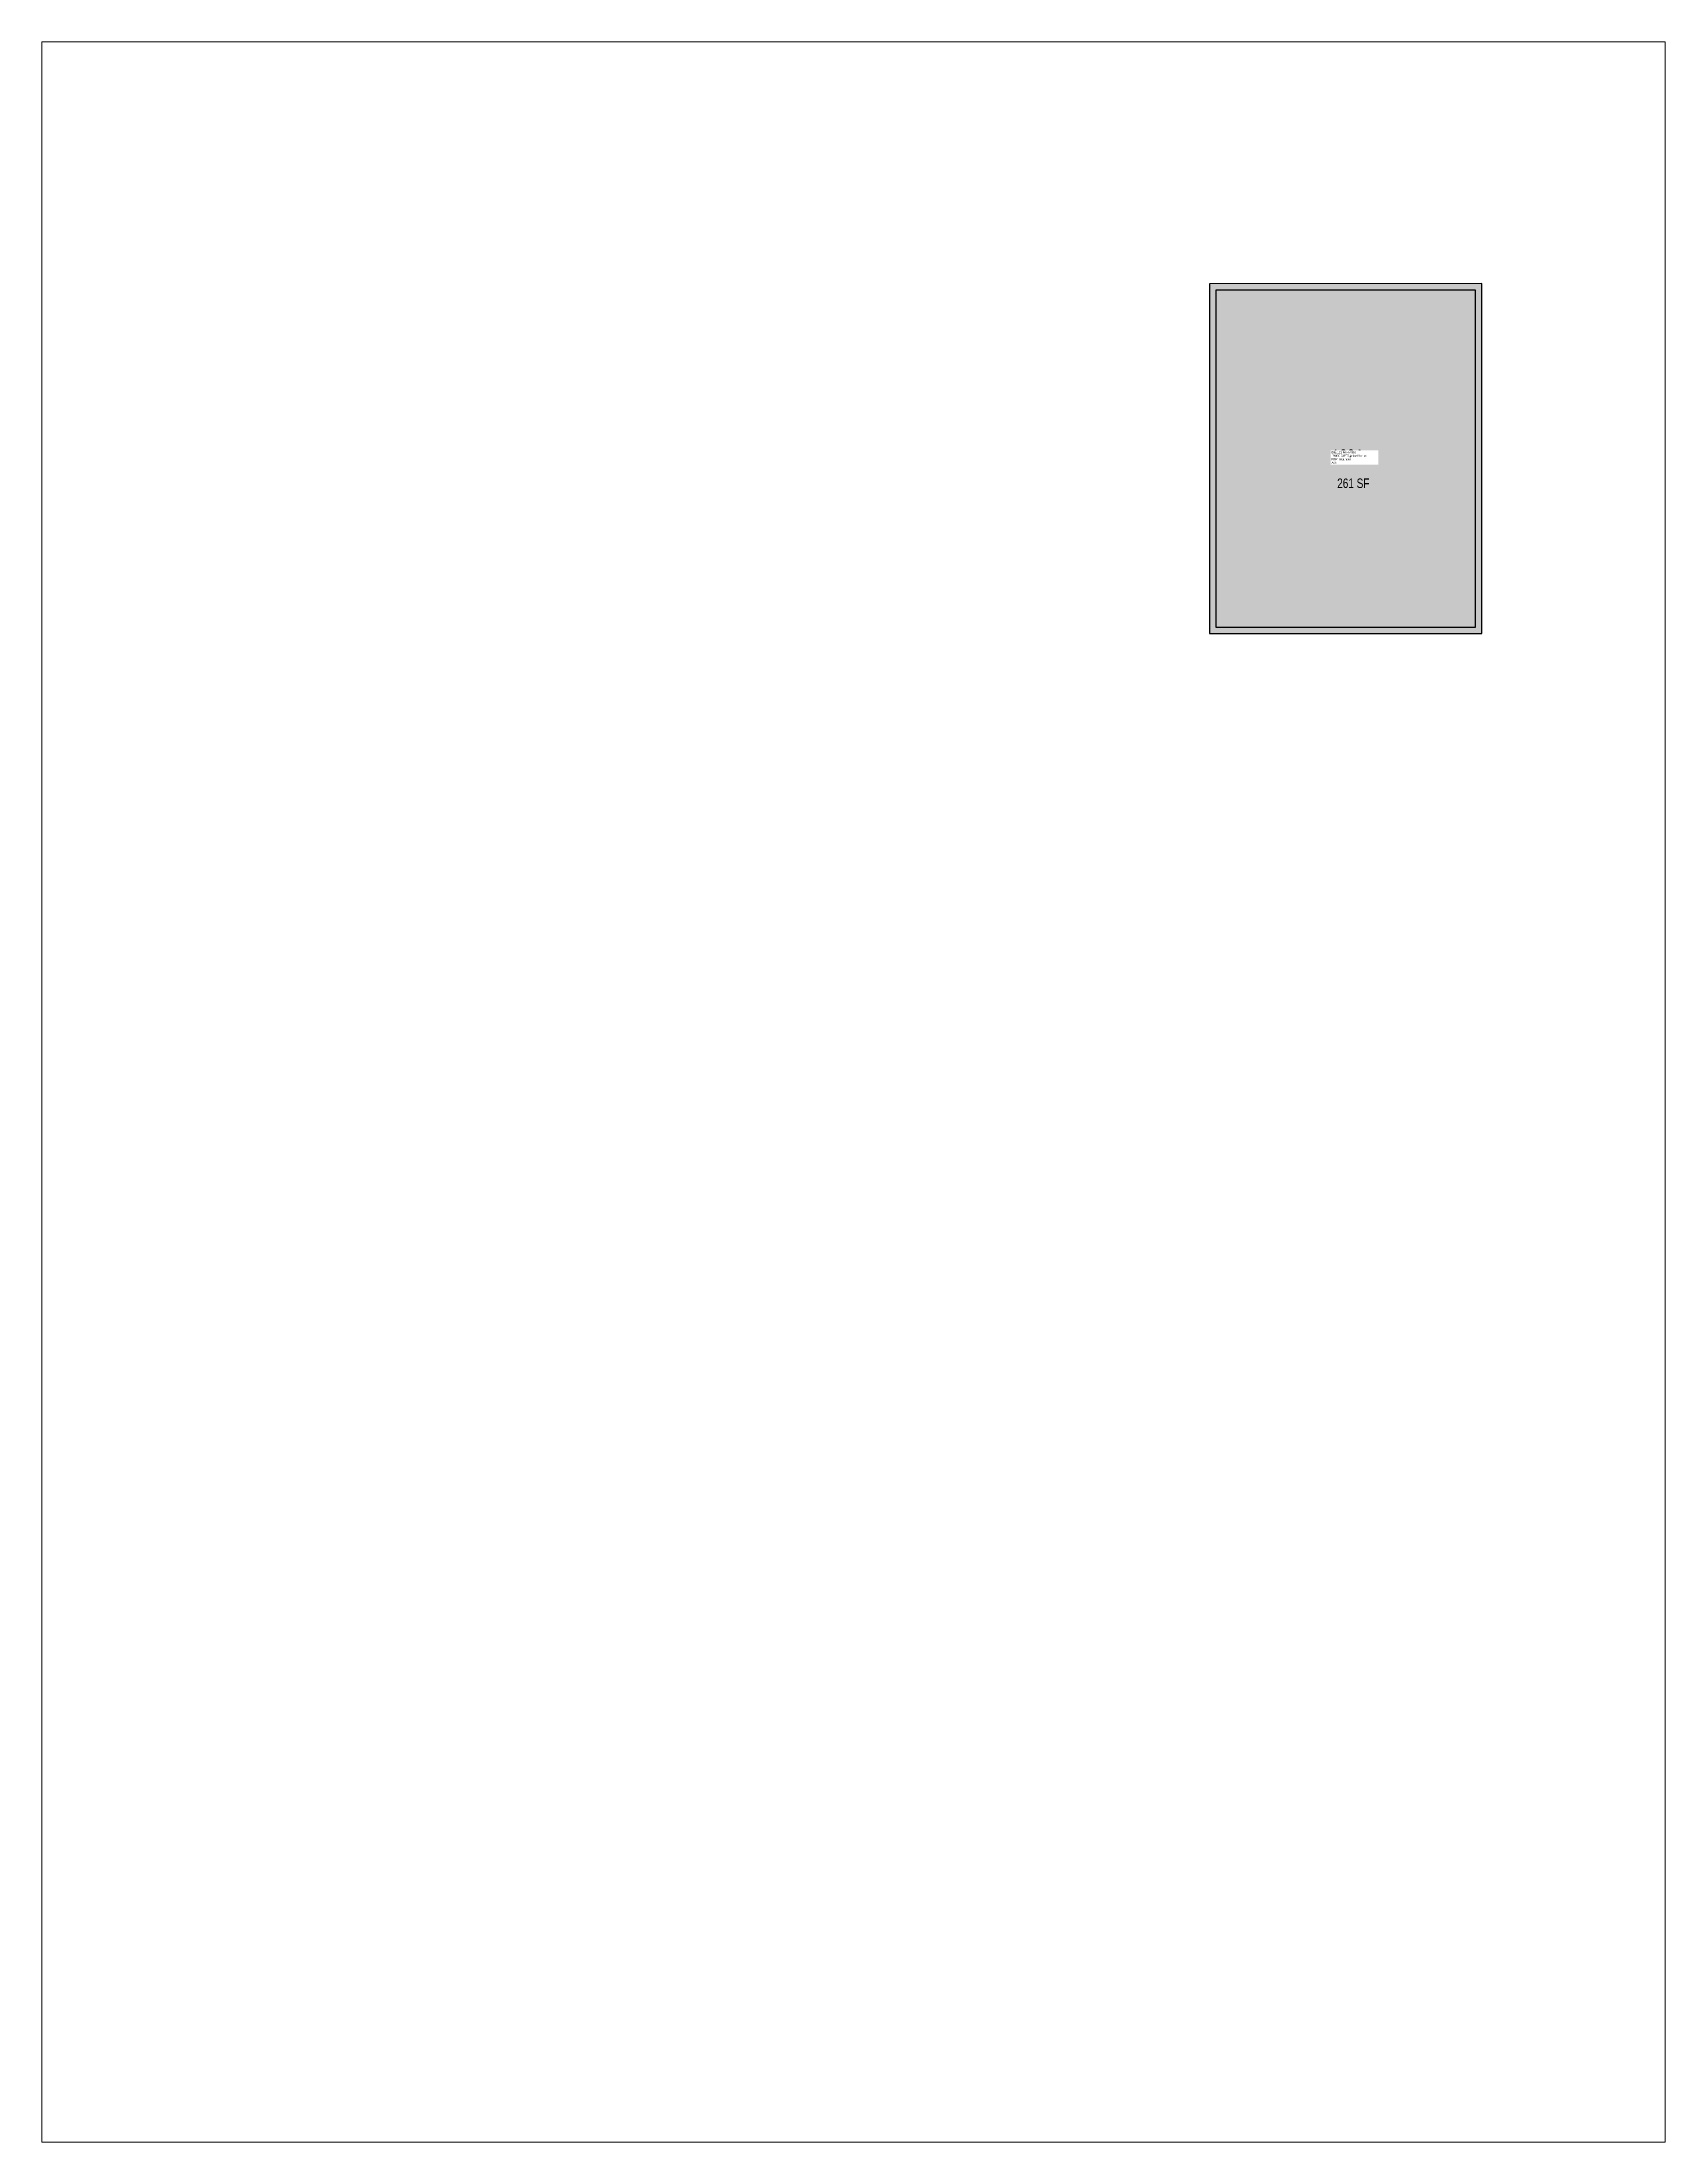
# Paper-space layout 'Layout1' of a CAD drawing. Header units: inches. Extents: x 0 to 8.5, y 0 to 11.
# The model-space entities are those that its viewports show. They can reach past a viewport. Long polylines and large blocks are cut down to what shows.
import ezdxf
from ezdxf.enums import TextEntityAlignment as Align

# ---------------------------------------------------------------- set-up
doc = ezdxf.new("R2010")
doc.units = ezdxf.units.IN
doc.header["$MEASUREMENT"] = 0
for name, color, linetype in [('A-IDEN-RNUM', 7, 'Continuous'), ('A-IDEN-SNUM', 4, 'Continuous'), ('A-IDEN-VNUM', 4, 'Continuous'), ('A-WALL', 5, 'Continuous'), ('AREA-TEXT', 3, 'Continuous'), ('Rooms-Category-Color', 7, 'Continuous'), ('Rooms-College-Color', 7, 'Continuous'), ('Rooms-Department-Color', 7, 'Continuous'), ('Rooms-Division-Color', 7, 'Continuous'), ('Rooms-Information', 7, 'Continuous')]:
    doc.layers.add(name, color=color, linetype=linetype)
doc.styles.add('AREA', font='arial.ttf', dxfattribs={"width": 0.75, "height": 60})
doc.styles.add('ID', font='ARIALN.TTF', dxfattribs={"width": 0.85, "height": 0.25})
doc.styles.add('ROOMSNUMBER', font='TXT.SHX', dxfattribs={"height": 1})

msp = doc.modelspace()

# ---------------------------------------------------------------- hatches: boundary and pattern name
at = {"layer": 'Rooms-Category-Color', "true_color": 0x728ef3}
msp.add_hatch(color=171, dxfattribs=at).paths.add_polyline_path([(69250548.5, 27734086.9), (69250698.7, 27733926.2), (69250573.7, 27733809.3), (69250423.5, 27733970)])
at = {"layer": 'Rooms-College-Color', "true_color": 0xadadad}
msp.add_hatch(color=253, dxfattribs=at).paths.add_polyline_path([(69250548.5, 27734086.9), (69250698.7, 27733926.2), (69250573.7, 27733809.3), (69250423.5, 27733970)])
at = {"layer": 'Rooms-Department-Color', "true_color": 0xe3c5e1}
msp.add_hatch(color=254, dxfattribs=at).paths.add_polyline_path([(69250548.5, 27734086.9), (69250698.7, 27733926.2), (69250573.7, 27733809.3), (69250423.5, 27733970)])
at = {"layer": 'Rooms-Division-Color', "true_color": 0xe3c5e1}
msp.add_hatch(color=254, dxfattribs=at).paths.add_polyline_path([(69250548.5, 27734086.9), (69250698.7, 27733926.2), (69250573.7, 27733809.3), (69250423.5, 27733970)])

# ---------------------------------------------------------------- linework, layer by layer
at = {"layer": 'A-WALL'}
for points in [[(69250573.7, 27733809.3), (69250698.7, 27733926.2), (69250548.5, 27734086.9), (69250423.5, 27733970)], [(69250573.8, 27733815), (69250693, 27733926.4), (69250548.3, 27734081.2), (69250429.1, 27733969.8)]]:
    msp.add_lwpolyline(points, close=True, dxfattribs=at)

# ---------------------------------------------------------------- texts
at = {"layer": 'A-IDEN-RNUM', "style": 'ROOMSNUMBER'}
msp.add_text('0910-00', height=1, rotation=43.0725, dxfattribs=at).set_placement((69250562.6, 27733951.3), align=Align.MIDDLE)
at = {"layer": 'A-IDEN-SNUM', "style": 'ROOMSNUMBER'}
msp.add_text('1230A91000', height=1, rotation=43.0725, dxfattribs=at).set_placement((69250562.6, 27733951.3), align=Align.MIDDLE)
at = {"layer": 'A-IDEN-VNUM', "style": 'ID', "width": 0.85}
msp.add_text('123A', height=9, rotation=43.0725, dxfattribs=at).set_placement((69250561.3, 27733950), align=Align.MIDDLE)
at = {"layer": 'AREA-TEXT', "style": 'AREA', "width": 0.75}
msp.add_text('261 SF', height=6, rotation=43.0725, dxfattribs=at).set_placement((69250575.2, 27733940.1), align=Align.MIDDLE_CENTER)

# ---------------------------------------------------------------- next in the draw order: texts
at = {"layer": 'Rooms-Information', "insert": (69250556.8, 27733939.8), "char_height": 1.286, "width": 28.8, "attachment_point": 7, "rotation": 43.0725, "style": 'ID', "bg_fill": 3, "box_fill_scale": 1.5, "bg_fill_color": 256, "bg_fill_true_color": 13158600, "bg_fill_transparency": 0}
msp.add_mtext('Bldg.123, Room A910^M^J100400-CAFES-Animal Science^M^JFICM: Apartment^M^JASF: ', dxfattribs=at)

psp = doc.layouts.get("Layout1")

# ---------------------------------------------------------------- viewports
at = {"layer": '0', "view_twist_angle": 316.92752653379}
psp.add_viewport(center=(4.25, 5.5), size=(8.5, 10.9999), view_center_point=(69526713.088, -27033807.978), view_height=1319.9868, dxfattribs=at)

doc.saveas('drawing.dxf')
